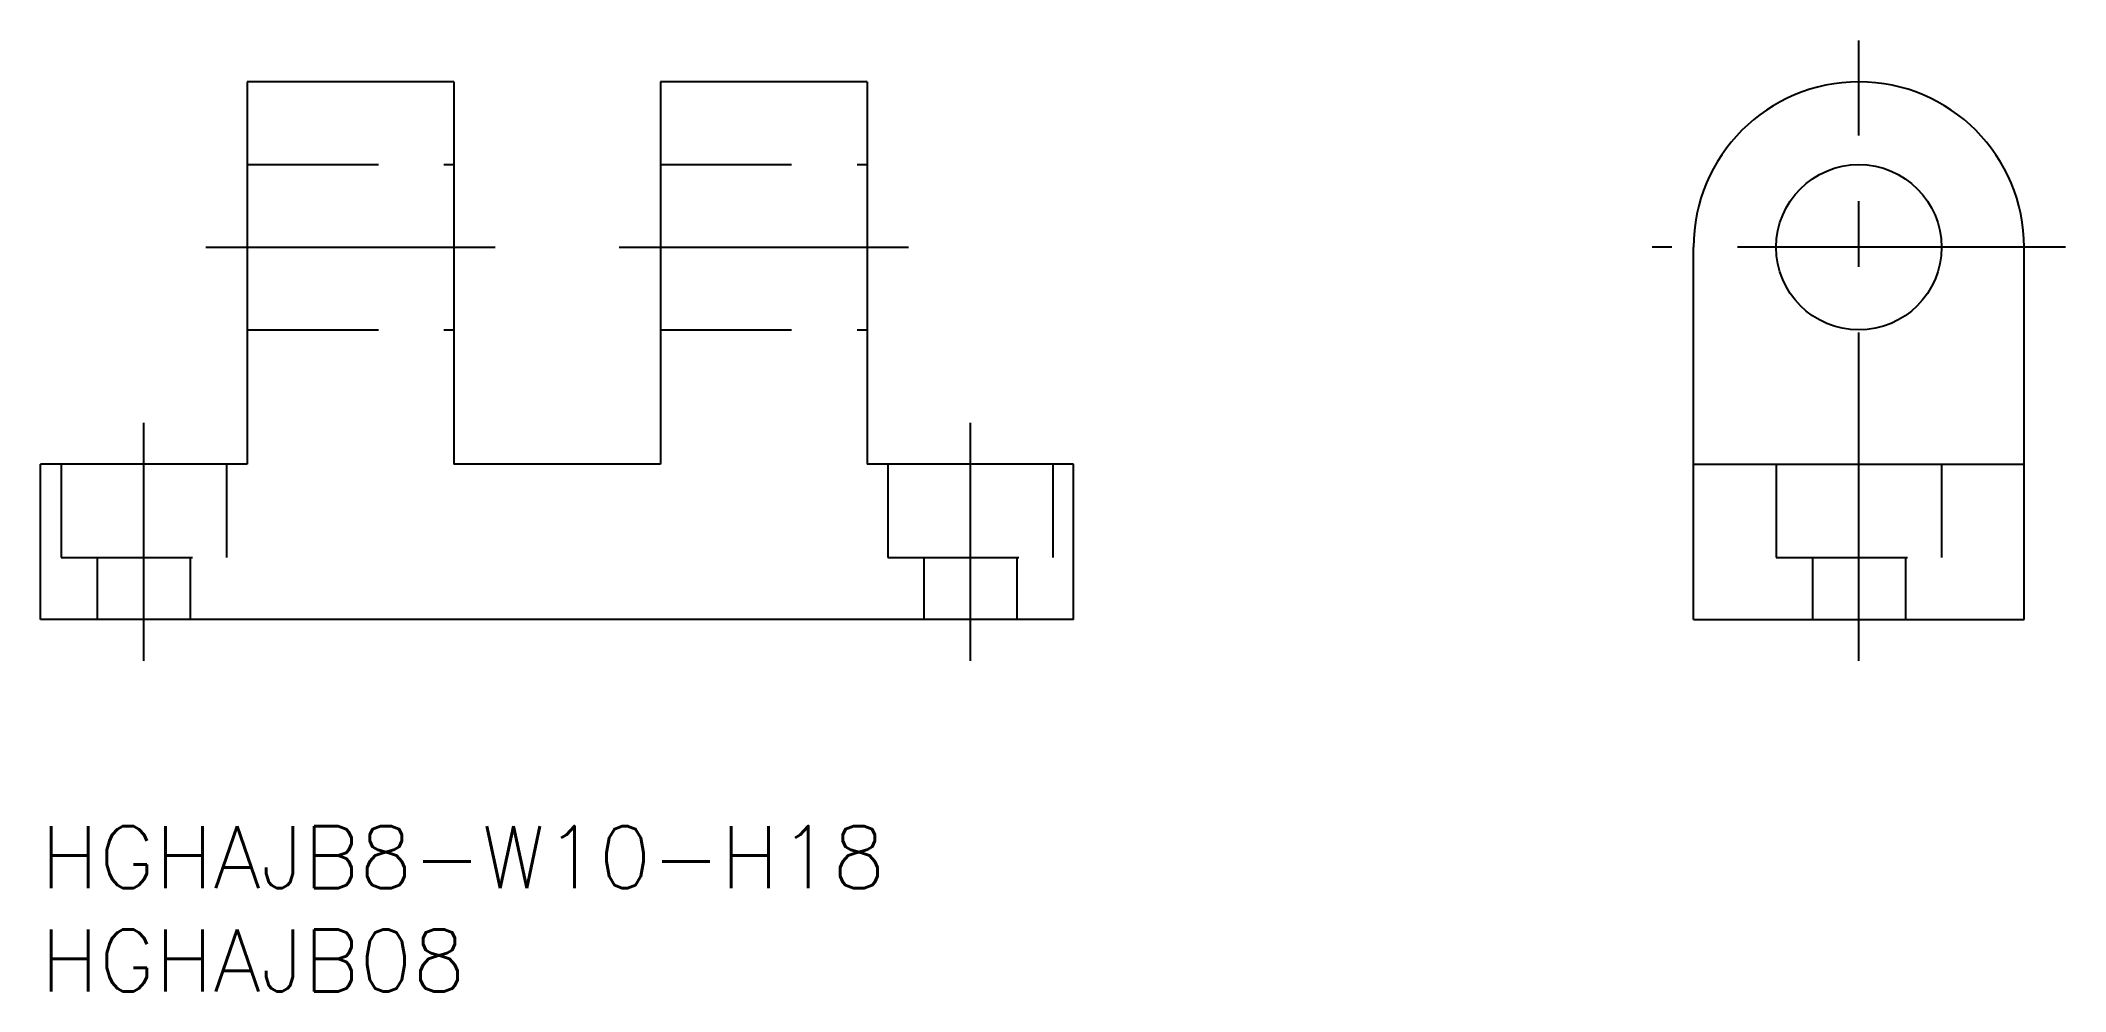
# Model space of a CAD drawing. Extents: x 0 to 98, y -8 to 38.
import ezdxf

# ---------------------------------------------------------------- set-up
doc = ezdxf.new("R2010")
doc.units = 0
doc.header["$LTSCALE"] = 0.5
doc.linetypes.add('CENTER', pattern=[50.8, 31.75, -6.35, 6.35, -6.35])
doc.linetypes.add('DASHED', pattern=[19.05, 12.7, -6.35])
for name, color, linetype in [('MSM_CENTER', 1, 'CENTER'), ('MSM_CONTINUOUS', 7, 'CONTINUOUS'), ('MSM_DASHED', 4, 'DASHED'), ('MSM_PART_NUMBER', 7, 'CONTINUOUS')]:
    doc.layers.add(name, color=color, linetype=linetype)
doc.styles.get("Standard").update_dxf_attribs({"font": 'txt.shx', "height": 3, "bigfont": 'bigfont.shx'})

# ---------------------------------------------------------------- blocks, each defined once
blk = doc.blocks.new('*U2')
at = {"layer": 'MSM_PART_NUMBER'}
blk.add_text('HGHAJB8-W10-H18', height=3, dxfattribs=at).set_placement((0, -3))
blk = doc.blocks.new('*U3')
at = {"layer": 'MSM_PART_NUMBER'}
blk.add_text('HGHAJB08', height=3, dxfattribs=at).set_placement((0, -8))

msp = doc.modelspace()

# ---------------------------------------------------------------- linework, layer by layer
at = {"layer": 'MSM_CENTER'}
for p, q in [((88, 8), (88, 38)), ((8, 28), (22, 28)), ((28, 28), (42, 28)), ((98, 28), (78, 28)), ((5, 8), (5, 19.5)), ((45, 8), (45, 19.5))]:
    msp.add_line(p, q, dxfattribs=at)
at = {"layer": 'MSM_CONTINUOUS'}
for p, q in [((20, 36), (10, 36)), ((10, 36), (10, 17.5)), ((20, 36), (20, 17.5)), ((40, 36), (30, 36)), ((30, 36), (30, 17.5)), ((40, 36), (40, 17.5)), ((80, 10), (80, 28)), ((96, 10), (96, 28)), ((0, 10), (0, 17.5)), ((10, 17.5), (0, 17.5)), ((30, 17.5), (20, 17.5)), ((50, 17.5), (40, 17.5)), ((50, 10), (50, 17.5)), ((80, 17.5), (96, 17.5)), ((50, 10), (0, 10)), ((80, 10), (96, 10))]:
    msp.add_line(p, q, dxfattribs=at)
msp.add_circle((88, 28), 4, dxfattribs=at)
msp.add_arc((88, 28), 8, 0, 180, dxfattribs=at)
at = {"layer": 'MSM_DASHED'}
for p, q in [((10, 32), (20, 32)), ((30, 32), (40, 32)), ((10, 24), (20, 24)), ((30, 24), (40, 24)), ((1, 17.5), (1, 13)), ((9, 17.5), (9, 13)), ((41, 17.5), (41, 13)), ((49, 17.5), (49, 13)), ((84, 17.5), (84, 13)), ((92, 17.5), (92, 13)), ((1, 13), (9, 13)), ((2.75, 13), (2.75, 10)), ((7.25, 13), (7.25, 10)), ((41, 13), (49, 13)), ((42.75, 13), (42.75, 10)), ((47.25, 13), (47.25, 10)), ((84, 13), (92, 13)), ((85.75, 13), (85.75, 10)), ((90.25, 13), (90.25, 10))]:
    msp.add_line(p, q, dxfattribs=at)

# ---------------------------------------------------------------- block references
at = {"layer": 'MSM_CONTINUOUS'}
for name in ['*U2', '*U3']:
    msp.add_blockref(name, (0, 0), dxfattribs=at)

doc.saveas('drawing.dxf')
